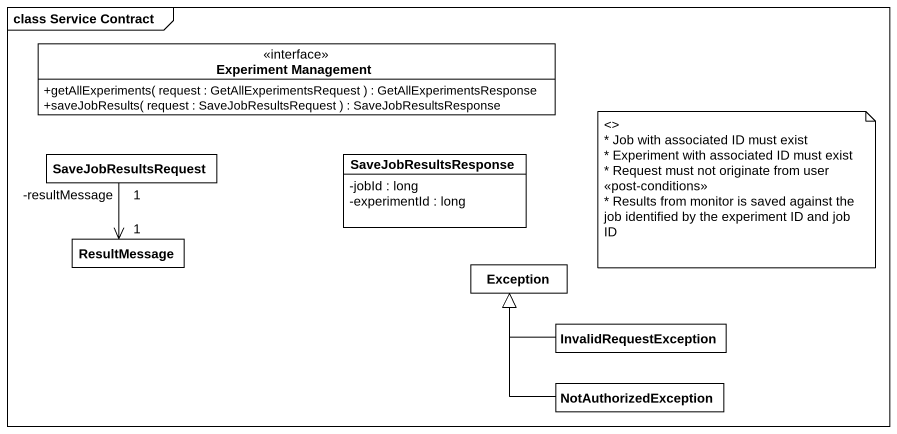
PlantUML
@startuml
mainframe class Service Contract
hide circle
hide empty members
skinparam classAttributeIconSize 0
interface "Experiment Management" as Experiment_Management {
  +getAllExperiments( request : GetAllExperimentsRequest ) : GetAllExperimentsResponse
  +saveJobResults( request : SaveJobResultsRequest ) : SaveJobResultsResponse
}
class SaveJobResultsRequest
class SaveJobResultsResponse {
  -jobId : long
  -experimentId : long
}
class ResultMessage
class "Exception" as Exception_
class InvalidRequestException
class NotAuthorizedException
SaveJobResultsRequest "1\n-resultMessage" --> "1" ResultMessage
InvalidRequestException -left-|> Exception_
NotAuthorizedException -up-|> Exception_
note as N1
  <>
  * Job with associated ID must exist
  * Experiment with associated ID must exist
  * Request must not originate from user
  <<post-conditions>>
  * Results from monitor is saved against the
  job identified by the experiment ID and job ID
end note
@enduml
